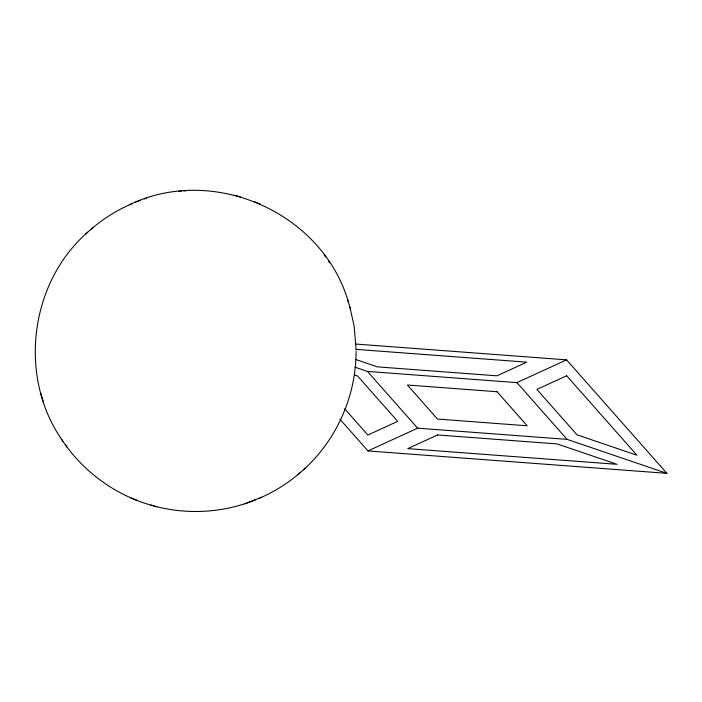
<?xml version="1.0" encoding="UTF-8"?>
<svg xmlns="http://www.w3.org/2000/svg" width="702" height="702" viewBox="0 0 702 702"><rect width="100%" height="100%" fill="white"/><g stroke="black" fill="none" stroke-linecap="round" stroke-linejoin="round"><path stroke-width="1.05" d="M356.072 350.886C356.291 395.568 336.741 439.917 303.475 469.778M87.697 232.222C29.151 283.187 17.91 377.948 62.873 441.207M91.365 229.001C103.413 218.62 117.076 210.109 131.669 203.808M259.503 498.192C274.096 491.891 287.759 483.38 299.798 472.999M85.855 233.854L93.147 227.422M298.025 474.578L305.309 468.146M339.829 419.094L367.98 450.938L417.629 428.167L567.084 439.373L666.9 473.341L566.567 359.854L356.019 344.068M355.115 367.216L367.462 371.419L516.926 382.625L566.567 359.854M135.749 202.106L140.251 200.368M255.423 499.894C223.236 512.995 186.723 515.057 153.238 505.782M129.379 204.773C213.031 164.312 322.63 212.381 348.429 302.158M261.793 497.227L244.7 503.817M144.279 198.964L146.464 198.183M178.606 191.392L181.16 191.181M183.854 190.962L186.135 190.768M355.651 349.342L526.746 362.162L496.963 375.824L377.395 366.865L355.712 359.485M367.98 450.938L666.9 473.341M240.435 196.911L236.477 195.823M61.46 439.171C82.511 471.305 115.461 495.472 152.545 505.58M234.292 195.253L235.398 195.56M155.765 506.44L156.879 506.747M150.737 505.089L154.694 506.177M354.431 374.921L357.537 375.974L397.665 421.375L367.874 435.038L344.708 408.827M260.372 204.159L254.387 201.658M130.8 497.841L136.785 500.342M516.926 382.625L567.084 439.373M367.462 371.419L417.629 428.167M324.227 255.001L325.588 256.932M328.29 260.793L329.712 262.829M65.584 445.068L66.936 446.998M349.859 306.923L354.133 326.158L356.037 348.455M40.593 392.734L43.445 402.132M347.727 299.868L350.57 309.266M437.592 434.959L407.801 448.631L617.049 464.312L557.16 443.927L437.592 434.959M566.672 375.754L536.89 389.417L577.018 434.819L636.907 455.203L566.672 375.754M497.06 391.734L407.388 385.012L437.486 419.059L527.167 425.781L497.06 391.734"/></g></svg>
